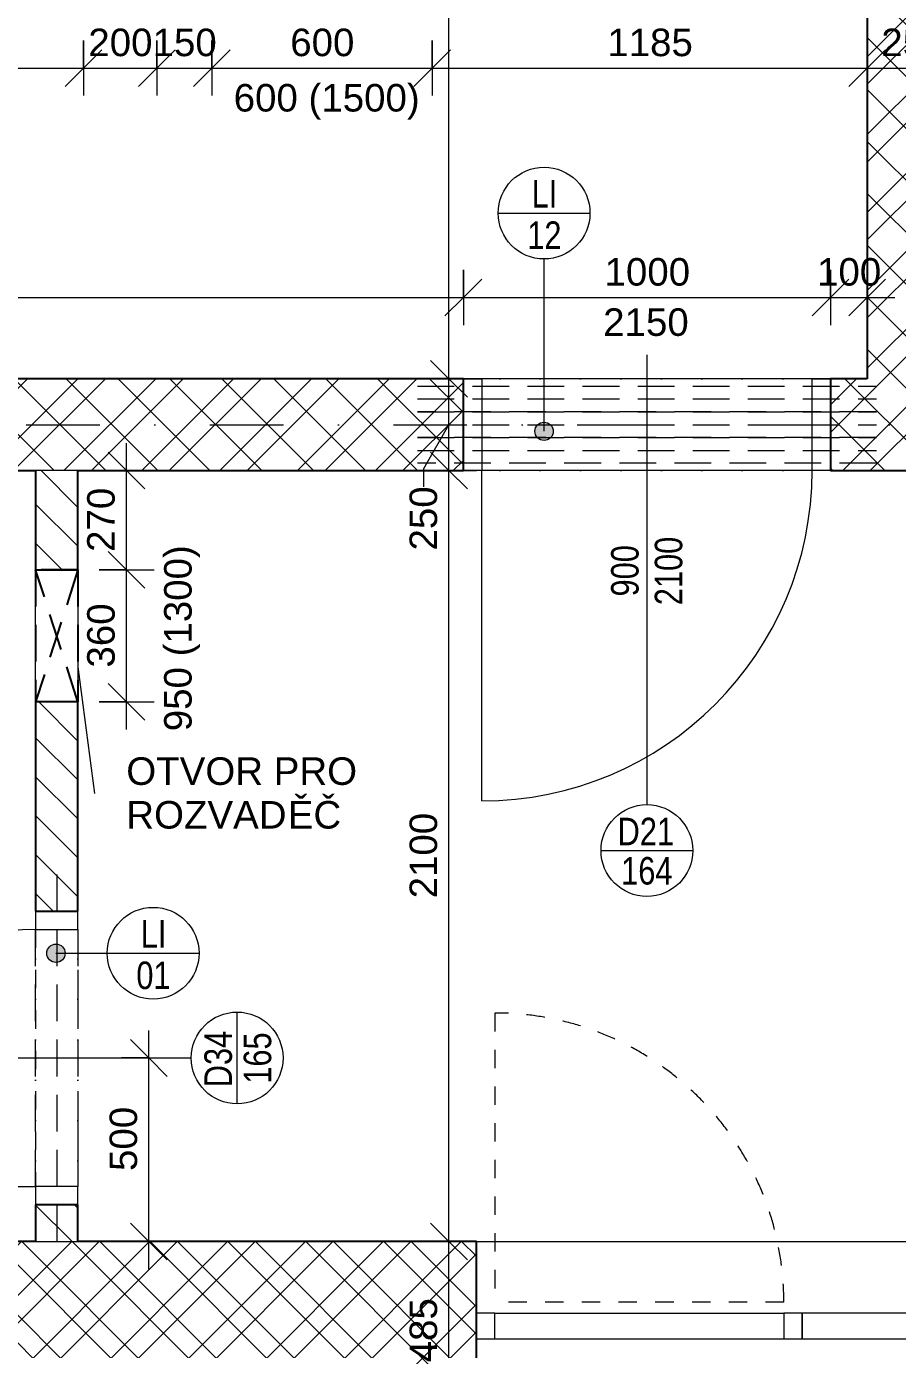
# Model space of a CAD drawing. Header units: millimetres. Extents: x -8380 to 43341, y -2985 to 58543.
# Drawn here: x 8786 to 11158, y 48284 to 51887 of the extents above; entities that cross this region are included whole.
import ezdxf

# ---------------------------------------------------------------- set-up
doc = ezdxf.new("R2010")
doc.units = ezdxf.units.MM
for name, pattern in [('HA_Dash_2mm-S1mm', [100, 50, -50]), ('HA_Dash_3mm-S1mm', [150, 100, -50]), ('HA_DashDot_10mm-S3mm', [500, 200, -150, 0, -150]), ('HA_DashDot_2_2mm-S0_6mm', [110, 50, -30, 0, -30])]:
    doc.linetypes.add(name, pattern=pattern)
for name, color, linetype, lineweight in [('A-____-____-DIMS', 9, 'Continuous', 5), ('A-____-____-DIMS-50', 9, 'Continuous', 5), ('A-____-____-IDEN', 9, 'Continuous', 9), ('A-DOOR-____-IDEN', 9, 'Continuous', 9), ('A-DOOR-____-MCUT', 9, 'HA_DashDot_2_2mm-S0_6mm', 9), ('A-DOOR-____-OTLN', 9, 'Continuous', 9), ('A-DOOR-FRAM-MCUT', 9, 'Continuous', 9), ('A-GENM-____-HDLN', 9, 'HA_Dash_3mm-S1mm', 9), ('A-GENM-____-IDEN', 9, 'Continuous', 9), ('A-GENM-____-MCUT', 9, 'HA_Dash_3mm-S1mm', 25), ('A-GENM-____-OTLN', 9, 'Continuous', 9), ('A-GLAZ-CURT-MCUT', 9, 'Continuous', 5), ('A-GLAZ-CURT-OTLN', 9, 'Continuous', 5), ('A-GLAZ-CWMG-MCUT', 9, 'Continuous', 5), ('A-GLAZ-CWMG-OTLN', 9, 'Continuous', 5), ('A-WALL-____-MCUT', 9, 'Continuous', 25), ('A-WALL-____-OTLN', 9, 'Continuous', 9), ('A-WALL-____-PATT', 9, 'Continuous', 25), ('I-WALL-____-MCUT', 9, 'Continuous', 25), ('I-WALL-____-OTLN', 9, 'Continuous', 9), ('S-GRID-____-OTLN', 9, 'Continuous', 5)]:
    doc.layers.add(name, color=color, linetype=linetype, lineweight=lineweight)
doc.styles.add('Arial_1', font='arial.ttf', dxfattribs={"height": 75})
doc.styles.add('Arial_2', font='arial.ttf', dxfattribs={"width": 0.8, "height": 75})
doc.dimstyles.new('Inner_Dimensions', dxfattribs={"dimscale": 304.8, "dimtxt": 76.519455, "dimasz": 0.328084, "dimexe": 0.246063, "dimexo": 0.0625, "dimgap": 0.032808, "dimtad": 1, "dimdec": 0, "dimzin": 0, "dimdsep": 46, "dimtxsty": 'Arial_1', "dimblk1": 'OBLIQUE', "dimblk2": 'OBLIQUE', "dimsah": 1, "dimcen": 0.09, "dimdle": 0.246063, "dimazin": 0, "dimtfac": 1, "dimtdec": 4, "dimtix": 1, "dimtmove": 2, "dimatfit": 3, "dimfxl": 0.246063, "dimfxlon": 1, "dimtvp": 1, "dimtolj": 1, "dimtzin": 0, "dimlwd": 9, "dimlwe": 9, "dimarcsym": 2})
doc.dimstyles.new('Inner_Dimensions_1', dxfattribs={"dimscale": 304.8, "dimtxt": 76.519455, "dimasz": 0.328084, "dimexe": 0.246063, "dimexo": 0.0625, "dimgap": 0.032808, "dimtad": 1, "dimdec": 0, "dimzin": 0, "dimdsep": 46, "dimtxsty": 'Arial_1', "dimblk1": 'OBLIQUE', "dimblk2": 'OBLIQUE', "dimsah": 1, "dimcen": 0.09, "dimdle": 0.246063, "dimazin": 0, "dimtfac": 1, "dimtdec": 4, "dimtix": 1, "dimtmove": 0, "dimatfit": 3, "dimfxl": 0.246063, "dimfxlon": 1, "dimtvp": 1, "dimtolj": 1, "dimtzin": 0, "dimlwd": 9, "dimlwe": 9, "dimarcsym": 2})
doc.dimstyles.new('Inner_Dimensions_2', dxfattribs={"dimscale": 304.8, "dimtxt": 76.519455, "dimasz": 0.328084, "dimexe": 0.246063, "dimexo": 0.0625, "dimgap": 0.032808, "dimtad": 1, "dimdec": 0, "dimzin": 0, "dimdsep": 46, "dimtxsty": 'Arial_1', "dimblk1": 'OBLIQUE', "dimblk2": 'OBLIQUE', "dimsah": 1, "dimcen": 0.09, "dimdle": 0.246063, "dimazin": 0, "dimtfac": 1, "dimtdec": 4, "dimtix": 1, "dimtmove": 1, "dimatfit": 3, "dimfxl": 0.246063, "dimfxlon": 1, "dimtvp": 1, "dimtolj": 1, "dimtzin": 0, "dimlwd": 9, "dimlwe": 9, "dimarcsym": 2})
pattern_1 = [(45, (0, 0), (-106.066, 106.066), []), (45, (75, 0), (-106.066, 106.066), []), (315, (0, 0), (70.71068, 70.71068), [])]

# ---------------------------------------------------------------- blocks, each defined once
blk = doc.blocks.new('HA_DR_Single_Swing_Solid - In_BJ_900x2100_Vstupni-2124294-DPS_3NP - B')
at = {"layer": 'A-DOOR-____-MCUT'}
for p, q in [((-450, 125), (450, 125)), ((-450, -125), (450, -125))]:
    blk.add_line(p, q, dxfattribs=at)
at = {"layer": 'A-DOOR-____-OTLN', "lineweight": 5}
blk.add_line((450, 1025), (450, 125), dxfattribs=at)
at = {"layer": 'A-DOOR-____-OTLN'}
for p, q in [((-500, 125), (500, 125)), ((-500, -125), (500, -125))]:
    blk.add_line(p, q, dxfattribs=at)
at = {"layer": 'A-DOOR-____-OTLN', "lineweight": 5}
blk.add_arc((450, 125), 900, 90, 180, dxfattribs=at)
at = {"layer": 'A-DOOR-FRAM-MCUT'}
for p, q in [((-500, 125), (-450, 125)), ((-450, 125), (-450, -125)), ((450, 125), (500, 125)), ((450, -125), (450, 125)), ((-450, -125), (-500, -125)), ((500, -125), (450, -125))]:
    blk.add_line(p, q, dxfattribs=at)
blk = doc.blocks.new('HA_DR_Single_Swing_Solid - In_BJ_700x2100-2124342-DPS_3NP - B')
at = {"layer": 'A-DOOR-____-MCUT'}
for p, q in [((-350, 57.5), (350, 57.5)), ((-350, -57.5), (350, -57.5))]:
    blk.add_line(p, q, dxfattribs=at)
at = {"layer": 'A-DOOR-____-OTLN', "lineweight": 5}
blk.add_line((350, -757.5), (350, -57.5), dxfattribs=at)
blk.add_arc((350, -57.5), 700, 180, 270, dxfattribs=at)
at = {"layer": 'A-DOOR-FRAM-MCUT'}
for p, q in [((-350, 57.5), (-400, 57.5)), ((-350, -57.5), (-350, 57.5)), ((400, 57.5), (350, 57.5)), ((350, 57.5), (350, -57.5)), ((-400, -57.5), (-350, -57.5)), ((350, -57.5), (400, -57.5))]:
    blk.add_line(p, q, dxfattribs=at)
blk = doc.blocks.new('Systémový panel - Sklo-1975899-DPS_3NP - B')
at = {"layer": 'A-GLAZ-CURT-MCUT'}
for p, q in [((731, 70), (-731, 70)), ((-731, 70), (-731, 0)), ((731, 0), (731, 70)), ((-731, 0), (731, 0))]:
    blk.add_line(p, q, dxfattribs=at)
blk = doc.blocks.new('Obdélníková příčel - 50x70mm EXT-1863481-DPS_3NP - B')
at = {"layer": 'A-GLAZ-CWMG-MCUT'}
for p, q in [((-50, 0), (0, 0)), ((-50, -70), (-50, 0)), ((0, 0), (0, -70)), ((0, -70), (-50, -70))]:
    blk.add_line(p, q, dxfattribs=at)
blk = doc.blocks.new('ABMV_CW_Single_Swing_Generic - Ex_Glass_SKLOPNE-1973744-DPS_3NP - B')
at = {"layer": 'A-DOOR-____-OTLN', "linetype": 'HA_Dash_2mm-S1mm', "lineweight": 5}
for p in [(-393.75, -30), (393.75, -817.5)]:
    blk.add_line(p, (393.75, -30), dxfattribs=at)
blk.add_arc((393.75, -30), 787.5, 180, 270, dxfattribs=at)
blk = doc.blocks.new('Obdélníková příčel - 50x70mm EXT-1973742-DPS_3NP - B')
at = {"layer": 'A-GLAZ-CWMG-OTLN'}
for p, q in [((10061.2, 48382.7), (10848.7, 48382.7)), ((10061.2, 48312.7), (10848.7, 48312.7))]:
    blk.add_line(p, q, dxfattribs=at)
blk = doc.blocks.new('Obdélníková příčel - 50x70mm EXT-1863479-DPS_3NP - B')
at = {"layer": 'A-GLAZ-CWMG-MCUT'}
for p, q in [((-25, 0), (25, 0)), ((-25, -70), (-25, 0)), ((25, 0), (25, -70)), ((25, -70), (-25, -70))]:
    blk.add_line(p, q, dxfattribs=at)
blk = doc.blocks.new('TB_Porotherm KP11_5_1000mm - TB_Porotherm KP11_5_1000mm-1908785-DPS_3NP - B')
at = {"layer": 'A-GENM-____-HDLN'}
for p, q in [((-500, 57.5), (500, 57.5)), ((-500, 0), (500, 0)), ((500, -57.5), (-500, -57.5))]:
    blk.add_line(p, q, dxfattribs=at)
blk = doc.blocks.new('TB_Porotherm KP7_1250mm - TB_Porotherm KP7_1250mm-1913705-DPS_3NP - B')
at = {"layer": 'A-GENM-____-HDLN'}
for p, q in [((-625, 35), (625, 35)), ((-625, 0), (625, 0)), ((625, -35), (-625, -35))]:
    blk.add_line(p, q, dxfattribs=at)
blk = doc.blocks.new('HA_GM_Opening_Rectangle_WallBased - Default-2022477-DPS_3NP - B')
at = {"layer": 'A-GENM-____-MCUT'}
for p, q in [((305, 57.5), (-55, -57.5)), ((-55, 57.5), (305, -57.5)), ((-55, 57.5), (-55, -57.5)), ((-55, 57.5), (305, 57.5)), ((305, 57.5), (305, -57.5)), ((-55, -57.5), (305, -57.5))]:
    blk.add_line(p, q, dxfattribs=at)
blk = doc.blocks.new('DIMBLOCK1-DPS_3NP - B')
at = {"layer": 'A-____-____-DIMS-50', "lineweight": 9}
for p, q in [((9119.4, 49077.7), (9069.4, 49127.7)), ((9119.4, 48502.7), (9119.4, 49152.7)), ((9044.4, 49077.7), (9194.4, 49077.7)), ((9119.4, 49077.7), (9044.4, 49077.7)), ((9119.4, 49077.7), (9169.4, 49027.7)), ((9119.4, 48577.7), (9069.4, 48627.7)), ((9044.4, 48577.7), (9194.4, 48577.7)), ((9119.4, 48577.7), (9044.4, 48577.7)), ((9119.4, 48577.7), (9169.4, 48527.7))]:
    blk.add_line(p, q, dxfattribs=at)
at = {"layer": 'A-____-____-DIMS-50', "color": 0, "lineweight": 9, "insert": (9012, 48769.9), "char_height": 75, "width": 207.662, "attachment_point": 1, "rotation": 90, "line_spacing_factor": 0.941778, "style": 'Arial_1'}
blk.add_mtext('500', dxfattribs=at)
blk = doc.blocks.new('_Oblique')
at = {"color": 0, "linetype": 'ByBlock', "lineweight": -2}
blk.add_line((-0.5, -0.5), (0.5, 0.5), dxfattribs=at)
blk = doc.blocks.new('DIMBLOCK31-DPS_3NP - B')
at = {"layer": 'A-____-____-DIMS-50', "lineweight": 9}
for p, q in [((7140.7, 51849.1), (7140.7, 51699.1)), ((7140.7, 51774.1), (7140.7, 51849.1)), ((7140.7, 51774.1), (7190.7, 51824.1)), ((8940.7, 51849.1), (8940.7, 51699.1)), ((8940.7, 51774.1), (8940.7, 51849.1)), ((8940.7, 51774.1), (8990.7, 51824.1)), ((7140.7, 51774.1), (7090.7, 51724.1)), ((7140.7, 51774.1), (8940.7, 51774.1)), ((8940.7, 51774.1), (8890.7, 51724.1))]:
    blk.add_line(p, q, dxfattribs=at)
at = {"layer": 'A-____-____-DIMS-50', "color": 0, "lineweight": 9, "insert": (7925.3, 51881.5), "char_height": 75, "width": 276.883, "attachment_point": 1, "line_spacing_factor": 0.941778, "style": 'Arial_1'}
blk.add_mtext('1800', dxfattribs=at)
blk = doc.blocks.new('DIMBLOCK32-DPS_3NP - B')
at = {"layer": 'A-____-____-DIMS-50', "lineweight": 9}
for p, q in [((8940.7, 51849.1), (8940.7, 51699.1)), ((8940.7, 51774.1), (8940.7, 51849.1)), ((8940.7, 51774.1), (8990.7, 51824.1)), ((9140.7, 51849.1), (9140.7, 51699.1)), ((9140.7, 51774.1), (9140.7, 51849.1)), ((9140.7, 51774.1), (9190.7, 51824.1)), ((8940.7, 51774.1), (8890.7, 51724.1)), ((8940.7, 51774.1), (9140.7, 51774.1)), ((9140.7, 51774.1), (9090.7, 51724.1))]:
    blk.add_line(p, q, dxfattribs=at)
at = {"layer": 'A-____-____-DIMS-50', "color": 0, "lineweight": 9, "insert": (8954.2, 51881.5), "char_height": 75, "width": 207.662, "attachment_point": 1, "line_spacing_factor": 0.941778, "style": 'Arial_1'}
blk.add_mtext('200', dxfattribs=at)
blk = doc.blocks.new('DIMBLOCK33-DPS_3NP - B')
at = {"layer": 'A-____-____-DIMS-50', "lineweight": 9}
for p, q in [((9140.7, 51849.1), (9140.7, 51699.1)), ((9140.7, 51774.1), (9140.7, 51849.1)), ((9140.7, 51774.1), (9190.7, 51824.1)), ((9290.7, 51849.1), (9290.7, 51699.1)), ((9290.7, 51774.1), (9290.7, 51849.1)), ((9290.7, 51774.1), (9340.7, 51824.1)), ((9140.7, 51774.1), (9090.7, 51724.1)), ((9140.7, 51774.1), (9290.7, 51774.1)), ((9290.7, 51774.1), (9240.7, 51724.1))]:
    blk.add_line(p, q, dxfattribs=at)
at = {"layer": 'A-____-____-DIMS-50', "color": 0, "lineweight": 9, "insert": (9129.2, 51881.5), "char_height": 75, "width": 207.662, "attachment_point": 1, "line_spacing_factor": 0.941778, "style": 'Arial_1'}
blk.add_mtext('150', dxfattribs=at)
blk = doc.blocks.new('DIMBLOCK34-DPS_3NP - B')
at = {"layer": 'A-____-____-DIMS-50', "lineweight": 9}
for p, q in [((9290.7, 51849.1), (9290.7, 51699.1)), ((9290.7, 51774.1), (9290.7, 51849.1)), ((9290.7, 51774.1), (9340.7, 51824.1)), ((9890.7, 51849.1), (9890.7, 51699.1)), ((9890.7, 51774.1), (9890.7, 51849.1)), ((9890.7, 51774.1), (9940.7, 51824.1)), ((9290.7, 51774.1), (9240.7, 51724.1)), ((9290.7, 51774.1), (9890.7, 51774.1)), ((9890.7, 51774.1), (9840.7, 51724.1))]:
    blk.add_line(p, q, dxfattribs=at)
at = {"layer": 'A-____-____-DIMS-50', "color": 0, "lineweight": 9, "insert": (9504.2, 51881.5), "char_height": 75, "width": 207.662, "attachment_point": 1, "line_spacing_factor": 0.941778, "style": 'Arial_1'}
blk.add_mtext('600', dxfattribs=at)
blk = doc.blocks.new('DIMBLOCK35-DPS_3NP - B')
at = {"layer": 'A-____-____-DIMS-50', "lineweight": 9}
for p, q in [((9890.7, 51849.1), (9890.7, 51699.1)), ((9890.7, 51774.1), (9890.7, 51849.1)), ((9890.7, 51774.1), (9940.7, 51824.1)), ((11075.7, 51849.1), (11075.7, 51699.1)), ((11075.7, 51774.1), (11075.7, 51849.1)), ((11075.7, 51774.1), (11125.7, 51824.1)), ((9890.7, 51774.1), (9840.7, 51724.1)), ((9890.7, 51774.1), (11075.7, 51774.1)), ((11075.7, 51774.1), (11025.7, 51724.1))]:
    blk.add_line(p, q, dxfattribs=at)
at = {"layer": 'A-____-____-DIMS-50', "color": 0, "lineweight": 9, "insert": (10367.8, 51881.5), "char_height": 75, "width": 276.883, "attachment_point": 1, "line_spacing_factor": 0.941778, "style": 'Arial_1'}
blk.add_mtext('1185', dxfattribs=at)
blk = doc.blocks.new('DIMBLOCK36-DPS_3NP - B')
at = {"layer": 'A-____-____-DIMS-50', "lineweight": 9}
for p, q in [((11075.7, 51849.1), (11075.7, 51699.1)), ((11075.7, 51774.1), (11075.7, 51849.1)), ((11075.7, 51774.1), (11125.7, 51824.1)), ((11325.7, 51849.1), (11325.7, 51699.1)), ((11325.7, 51774.1), (11325.7, 51849.1)), ((11325.7, 51774.1), (11375.7, 51824.1)), ((11075.7, 51774.1), (11025.7, 51724.1)), ((11075.7, 51774.1), (11325.7, 51774.1)), ((11325.7, 51774.1), (11275.7, 51724.1))]:
    blk.add_line(p, q, dxfattribs=at)
at = {"layer": 'A-____-____-DIMS-50', "color": 0, "lineweight": 9, "insert": (11114.2, 51881.5), "char_height": 75, "width": 207.662, "attachment_point": 1, "line_spacing_factor": 0.941778, "style": 'Arial_1'}
blk.add_mtext('250', dxfattribs=at)
blk = doc.blocks.new('HA_TAG_Door_TypeMark_wDimensions - Scale50_Right with Bouble-921060-DPS_3NP - B')
at = {"layer": 'A-DOOR-____-IDEN'}
for p, q in [((0, 5), (0, -19.5)), ((-2.5, -22), (2.5, -22))]:
    blk.add_line(p, q, dxfattribs=at)
blk.add_circle((0, -22), 2.5, dxfattribs=at)
blk = doc.blocks.new('DIMBLOCK100-DPS_3NP - B')
at = {"layer": 'A-____-____-DIMS-50', "lineweight": 9}
for p, q in [((9936.6, 48577.7), (9886.6, 48627.7)), ((9861.6, 48577.7), (10011.6, 48577.7)), ((9936.6, 48577.7), (9861.6, 48577.7)), ((9936.6, 48017.7), (9936.6, 48577.7)), ((9936.6, 48577.7), (9986.6, 48527.7)), ((9936.6, 48092.7), (9886.6, 48142.7)), ((9861.6, 48092.7), (10011.6, 48092.7)), ((9936.6, 48092.7), (9861.6, 48092.7)), ((9936.6, 48092.7), (9986.6, 48042.7))]:
    blk.add_line(p, q, dxfattribs=at)
at = {"layer": 'A-____-____-DIMS-50', "color": 0, "lineweight": 9, "insert": (9829.2, 48248.7), "char_height": 75, "width": 207.662, "attachment_point": 1, "rotation": 90, "line_spacing_factor": 0.941778, "style": 'Arial_1'}
blk.add_mtext('485', dxfattribs=at)
blk = doc.blocks.new('DIMBLOCK101-DPS_3NP - B')
at = {"layer": 'A-____-____-DIMS-50', "lineweight": 9}
for p, q in [((9936.6, 50677.7), (9886.6, 50727.7)), ((9861.6, 50677.7), (10011.6, 50677.7)), ((9936.6, 50677.7), (9861.6, 50677.7)), ((9936.6, 48577.7), (9936.6, 50677.7)), ((9936.6, 50677.7), (9986.6, 50627.7)), ((9936.6, 48577.7), (9886.6, 48627.7)), ((9861.6, 48577.7), (10011.6, 48577.7)), ((9936.6, 48577.7), (9861.6, 48577.7)), ((9936.6, 48577.7), (9986.6, 48527.7))]:
    blk.add_line(p, q, dxfattribs=at)
at = {"layer": 'A-____-____-DIMS-50', "color": 0, "lineweight": 9, "insert": (9829.2, 49512.4), "char_height": 75, "width": 276.883, "attachment_point": 1, "rotation": 90, "line_spacing_factor": 0.941778, "style": 'Arial_1'}
blk.add_mtext('2100', dxfattribs=at)
blk = doc.blocks.new('DIMBLOCK102-DPS_3NP - B')
at = {"layer": 'A-____-____-DIMS-50', "lineweight": 9}
for p, q in [((9936.6, 50927.7), (9886.6, 50977.7)), ((9861.6, 50927.7), (10011.6, 50927.7)), ((9936.6, 50927.7), (9861.6, 50927.7)), ((9936.6, 50677.7), (9936.6, 50927.7)), ((9936.6, 50927.7), (9986.6, 50877.7)), ((9867.7, 50683), (9936.6, 50802.7)), ((9936.6, 50677.7), (9886.6, 50727.7)), ((9861.6, 50677.7), (10011.6, 50677.7)), ((9936.6, 50677.7), (9861.6, 50677.7)), ((9867.7, 50633), (9867.7, 50683)), ((9936.6, 50677.7), (9986.6, 50627.7))]:
    blk.add_line(p, q, dxfattribs=at)
at = {"layer": 'A-____-____-DIMS-50', "color": 0, "lineweight": 9, "insert": (9829.2, 50460), "char_height": 75, "width": 207.662, "attachment_point": 1, "rotation": 90, "line_spacing_factor": 0.941778, "style": 'Arial_1'}
blk.add_mtext('250', dxfattribs=at)
blk = doc.blocks.new('DIMBLOCK103-DPS_3NP - B')
at = {"layer": 'A-____-____-DIMS-50', "lineweight": 9}
for p, q in [((9936.6, 52427.7), (9886.6, 52477.7)), ((9861.6, 52427.7), (10011.6, 52427.7)), ((9936.6, 52427.7), (9861.6, 52427.7)), ((9936.6, 50927.7), (9936.6, 52427.7)), ((9936.6, 52427.7), (9986.6, 52377.7)), ((9936.6, 50927.7), (9886.6, 50977.7)), ((9861.6, 50927.7), (10011.6, 50927.7)), ((9936.6, 50927.7), (9861.6, 50927.7)), ((9936.6, 50927.7), (9986.6, 50877.7))]:
    blk.add_line(p, q, dxfattribs=at)
at = {"layer": 'A-____-____-DIMS-50', "color": 0, "lineweight": 9, "insert": (9829.2, 51933.1), "char_height": 75, "width": 276.883, "attachment_point": 1, "rotation": 90, "line_spacing_factor": 0.941778, "style": 'Arial_1'}
blk.add_mtext('1500', dxfattribs=at)
blk = doc.blocks.new('DIMBLOCK123-DPS_3NP - B')
at = {"layer": 'A-____-____-DIMS-50', "lineweight": 9}
for p, q in [((4300.7, 51224.1), (4300.7, 51074.1)), ((4300.7, 51149.1), (4300.7, 51224.1)), ((9975.7, 51224.1), (9975.7, 51074.1)), ((9975.7, 51149.1), (9975.7, 51224.1)), ((4300.7, 51149.1), (4350.7, 51199.1)), ((9975.7, 51149.1), (10025.7, 51199.1)), ((4300.7, 51149.1), (4250.7, 51099.1)), ((4300.7, 51149.1), (9975.7, 51149.1)), ((9975.7, 51149.1), (9925.7, 51099.1))]:
    blk.add_line(p, q, dxfattribs=at)
at = {"layer": 'A-____-____-DIMS-50', "color": 0, "lineweight": 9, "insert": (6876, 51256.5), "char_height": 75, "width": 276.883, "attachment_point": 1, "line_spacing_factor": 0.941778, "style": 'Arial_1'}
blk.add_mtext('5675', dxfattribs=at)
blk = doc.blocks.new('DIMBLOCK124-DPS_3NP - B')
at = {"layer": 'A-____-____-DIMS-50', "lineweight": 9}
for p, q in [((9975.7, 51224.1), (9975.7, 51074.1)), ((9975.7, 51149.1), (9975.7, 51224.1)), ((10975.7, 51224.1), (10975.7, 51074.1)), ((10975.7, 51149.1), (10975.7, 51224.1)), ((9975.7, 51149.1), (10025.7, 51199.1)), ((10975.7, 51149.1), (11025.7, 51199.1)), ((9975.7, 51149.1), (9925.7, 51099.1)), ((9975.7, 51149.1), (10975.7, 51149.1)), ((10975.7, 51149.1), (10925.7, 51099.1))]:
    blk.add_line(p, q, dxfattribs=at)
at = {"layer": 'A-____-____-DIMS-50', "color": 0, "lineweight": 9, "insert": (10360.3, 51256.5), "char_height": 75, "width": 276.883, "attachment_point": 1, "line_spacing_factor": 0.941778, "style": 'Arial_1'}
blk.add_mtext('1000', dxfattribs=at)
blk = doc.blocks.new('DIMBLOCK125-DPS_3NP - B')
at = {"layer": 'A-____-____-DIMS-50', "lineweight": 9}
for p, q in [((10975.7, 51224.1), (10975.7, 51074.1)), ((10975.7, 51149.1), (10975.7, 51224.1)), ((11075.7, 51224.1), (11075.7, 51074.1)), ((11075.7, 51149.1), (11075.7, 51224.1)), ((10975.7, 51149.1), (11025.7, 51199.1)), ((11075.7, 51149.1), (11125.7, 51199.1)), ((10975.7, 51149.1), (10925.7, 51099.1)), ((10975.7, 51149.1), (11150.7, 51149.1)), ((11075.7, 51149.1), (11025.7, 51099.1))]:
    blk.add_line(p, q, dxfattribs=at)
at = {"layer": 'A-____-____-DIMS-50', "color": 0, "lineweight": 9, "insert": (10939.2, 51256.5), "char_height": 75, "width": 207.662, "attachment_point": 1, "line_spacing_factor": 0.941778, "style": 'Arial_1'}
blk.add_mtext('100', dxfattribs=at)
blk = doc.blocks.new('DIMBLOCK189-DPS_3NP - B')
at = {"layer": 'A-____-____-DIMS-50', "lineweight": 9}
for p, q in [((9058.4, 50407.7), (9008.4, 50457.7)), ((8983.4, 50407.7), (9133.4, 50407.7)), ((9058.4, 50407.7), (8983.4, 50407.7)), ((9058.4, 49972.7), (9058.4, 50407.7)), ((9058.4, 50407.7), (9108.4, 50357.7)), ((9058.4, 50047.7), (9008.4, 50097.7)), ((8983.4, 50047.7), (9133.4, 50047.7)), ((9058.4, 50047.7), (8983.4, 50047.7)), ((9058.4, 50047.7), (9108.4, 49997.7))]:
    blk.add_line(p, q, dxfattribs=at)
at = {"layer": 'A-____-____-DIMS-50', "color": 0, "lineweight": 9, "insert": (8951, 50141.1), "char_height": 75, "width": 207.662, "attachment_point": 1, "rotation": 90, "line_spacing_factor": 0.941778, "style": 'Arial_1'}
blk.add_mtext('360', dxfattribs=at)
blk = doc.blocks.new('DIMBLOCK190-DPS_3NP - B')
at = {"layer": 'A-____-____-DIMS-50', "lineweight": 9}
for p, q in [((9058.4, 50407.7), (9058.4, 50752.7)), ((9058.4, 50677.7), (9008.4, 50727.7)), ((8983.4, 50677.7), (9133.4, 50677.7)), ((9058.4, 50677.7), (8983.4, 50677.7)), ((9058.4, 50677.7), (9108.4, 50627.7)), ((9058.4, 50407.7), (9008.4, 50457.7)), ((8983.4, 50407.7), (9133.4, 50407.7)), ((9058.4, 50407.7), (8983.4, 50407.7)), ((9058.4, 50407.7), (9108.4, 50357.7))]:
    blk.add_line(p, q, dxfattribs=at)
at = {"layer": 'A-____-____-DIMS-50', "color": 0, "lineweight": 9, "insert": (8951, 50456.2), "char_height": 75, "width": 207.662, "attachment_point": 1, "rotation": 90, "line_spacing_factor": 0.941778, "style": 'Arial_1'}
blk.add_mtext('270', dxfattribs=at)
blk = doc.blocks.new('HA_TAG_GM_Products - Generic-588599-DPS_3NP - B')
at = {"layer": 'A-GENM-____-IDEN'}
blk.add_line((-2.5, 0), (2.5, 0), dxfattribs=at)
blk.add_circle((0, 0), 2.5, dxfattribs=at)

msp = doc.modelspace()

# ---------------------------------------------------------------- hatches: boundary and pattern name
at = {"layer": 'A-GENM-____-IDEN'}
h = msp.add_hatch(color=256, dxfattribs=at)
edge = h.paths.add_edge_path()
edge.add_arc((10195.6, 50784.6), 25, 0, 360)
h = msp.add_hatch(color=256, dxfattribs=at)
edge = h.paths.add_edge_path()
edge.add_arc((8866, 49363), 25, 0, 360)
at = {"layer": 'A-WALL-____-PATT', "lineweight": 5}
h = msp.add_hatch(dxfattribs=at)
h.set_pattern_fill('FP_5', color=256, style=0, pattern_type=2)
h.set_pattern_definition(pattern_1)
h.paths.add_polyline_path([(11075.7, 50927.7), (11325.7, 50927.7), (11325.7, 55502.7), (11075.7, 55502.7), (11075.7, 52427.7)])
h = msp.add_hatch(dxfattribs=at)
h.set_pattern_fill('FP_5', color=256, style=0, pattern_type=2)
h.set_pattern_definition(pattern_1)
h.paths.add_polyline_path([(14740.7, 50677.7), (15565.7, 50677.7), (15565.7, 50927.7), (10975.7, 50927.7), (10975.7, 50677.7), (14295.7, 50677.7)])
h.paths.add_polyline_path([(9975.7, 50677.7), (9975.7, 50927.7), (4300.7, 50927.7), (4300.7, 50677.7), (8925.7, 50677.7)])
h.paths.add_polyline_path([(2275.7, 50677.7), (3300.7, 50677.7), (3300.7, 50927.7), (-804.3, 50927.7), (-804.3, 50677.7), (2160.7, 50677.7)])
h = msp.add_hatch(dxfattribs=at)
h.set_pattern_fill('FP_6', color=256, style=0, pattern_type=2)
h.set_pattern_definition([(135, (0, 0), (-53.03301, -53.03301), [])])
h.paths.add_polyline_path([(8810.7, 48577.7), (8925.7, 48577.7), (8925.7, 48677.7), (8810.7, 48677.7)])
h.paths.add_polyline_path([(8810.7, 49477.7), (8925.7, 49477.7), (8925.7, 50047.7), (8810.7, 50047.7)])
h.paths.add_polyline_path([(8925.7, 50407.7), (8925.7, 50677.7), (8810.7, 50677.7), (8810.7, 50407.7)])
h = msp.add_hatch(dxfattribs=at)
h.set_pattern_fill('FP_2', color=256, style=0, pattern_type=2)
h.set_pattern_definition([(45, (0, 0), (-106.066, 106.066), []), (45, (75, 0), (-106.066, 106.066), []), (315, (0, 0), (106.066, 106.066), []), (315, (75, 0), (106.066, 106.066), [])])
h.paths.add_polyline_path([(12960.7, 48137.7), (13005.7, 48137.7), (13005.7, 48577.7), (12410.7, 48577.7), (12410.7, 48137.7), (12895.2, 48137.7)])
h.paths.add_polyline_path([(10011.2, 48137.7), (10011.2, 48577.7), (4360.7, 48577.7), (4360.7, 48137.7), (8362.2, 48137.7)])
h.paths.add_polyline_path([(895.7, 48137.7), (1960.7, 48137.7), (1960.7, 48577.7), (895.7, 48577.7)])

# ---------------------------------------------------------------- linework, layer by layer
at = {"layer": 'A-____-____-IDEN'}
msp.add_line((8925.3, 50142.9), (8971.4, 49798.5), dxfattribs=at)
at = {"layer": 'A-GENM-____-IDEN'}
for p, q in [((10195.6, 50784.6), (10195.6, 51254.1)), ((8866, 49363), (9005.8, 49363))]:
    msp.add_line(p, q, dxfattribs=at)
for centre in [(10195.6, 50784.6), (8866, 49363)]:
    msp.add_circle(centre, 25, dxfattribs=at)
at = {"layer": 'A-WALL-____-MCUT', "lineweight": 9}
for p, q in [((8925.7, 50677.7), (8810.7, 50677.7)), ((8810.7, 48577.7), (8925.7, 48577.7))]:
    msp.add_line(p, q, dxfattribs=at)
at = {"layer": 'A-WALL-____-MCUT'}
for p, q in [((8810.7, 48577.7), (5530.7, 48577.7)), ((10011.2, 48577.7), (8925.7, 48577.7)), ((10011.2, 48092.7), (10011.2, 48577.7))]:
    msp.add_line(p, q, dxfattribs=at)
at = {"layer": 'A-WALL-____-OTLN'}
msp.add_line((10011.2, 48577.7), (12410.7, 48577.7), dxfattribs=at)
at = {"layer": 'I-WALL-____-MCUT'}
for p, q in [((11075.7, 52427.7), (11075.7, 50927.7)), ((9975.7, 50927.7), (4300.7, 50927.7)), ((9975.7, 50677.7), (9975.7, 50927.7)), ((11075.7, 50927.7), (10975.7, 50927.7)), ((10975.7, 50927.7), (10975.7, 50677.7)), ((7825.7, 50677.7), (8810.7, 50677.7)), ((8810.7, 50677.7), (8810.7, 50407.7)), ((8925.7, 50677.7), (9975.7, 50677.7)), ((8925.7, 50407.7), (8925.7, 50677.7)), ((10975.7, 50677.7), (12030.7, 50677.7)), ((8810.7, 50407.7), (8925.7, 50407.7)), ((8925.7, 50047.7), (8810.7, 50047.7)), ((8810.7, 50047.7), (8810.7, 49477.7)), ((8925.7, 49477.7), (8925.7, 50047.7)), ((8810.7, 49477.7), (8925.7, 49477.7)), ((8925.7, 48677.7), (8810.7, 48677.7)), ((8810.7, 48677.7), (8810.7, 48577.7)), ((8925.7, 48577.7), (8925.7, 48677.7))]:
    msp.add_line(p, q, dxfattribs=at)
at = {"layer": 'I-WALL-____-OTLN'}
for p, q in [((8810.7, 50047.7), (8810.7, 50407.7)), ((8925.7, 50407.7), (8925.7, 50047.7))]:
    msp.add_line(p, q, dxfattribs=at)
at = {"layer": 'S-GRID-____-OTLN', "linetype": 'HA_DashDot_10mm-S3mm', "lineweight": 9}
msp.add_line((-6717.8, 50802.7), (21438.5, 50802.7), dxfattribs=at)

# ---------------------------------------------------------------- block references
at = {"layer": 'A-DOOR-____-IDEN', "xscale": 49.99999999999998, "yscale": 49.99999999999998, "zscale": 49.99999999999998}
msp.add_blockref('HA_TAG_Door_TypeMark_wDimensions - Scale50_Right with Bouble-921060-DPS_3NP - B', (10475.7, 50742.7), dxfattribs=at)
at = {"layer": 'A-DOOR-____-IDEN', "xscale": 49.99999999999998, "yscale": 49.99999999999998, "zscale": 49.99999999999998, "rotation": 89.99999999999991}
msp.add_blockref('HA_TAG_Door_TypeMark_wDimensions - Scale50_Right with Bouble-921060-DPS_3NP - B', (8259.6, 49077.7), dxfattribs=at)
at = {"layer": 'A-DOOR-____-OTLN'}
for name, p, rotation in [('HA_DR_Single_Swing_Solid - In_BJ_900x2100_Vstupni-2124294-DPS_3NP - B', (10475.7, 50802.7), 180), ('HA_DR_Single_Swing_Solid - In_BJ_700x2100-2124342-DPS_3NP - B', (8868.2, 49077.7), 270.0000000000002), ('ABMV_CW_Single_Swing_Generic - Ex_Glass_SKLOPNE-1973744-DPS_3NP - B', (10454.9, 48382.7), 180)]:
    msp.add_blockref(name, p, dxfattribs=dict(at, rotation=rotation))
at = {"layer": 'A-GENM-____-IDEN', "xscale": 49.99999999999998, "yscale": 49.99999999999998, "zscale": 49.99999999999998}
for p in [(10195.6, 51379.1), (9130.8, 49363)]:
    msp.add_blockref('HA_TAG_GM_Products - Generic-588599-DPS_3NP - B', p, dxfattribs=at)
at = {"layer": 'A-GENM-____-OTLN'}
for p in [(10475.7, 50872.7), (10475.7, 50802.7), (10475.7, 50732.7)]:
    msp.add_blockref('TB_Porotherm KP7_1250mm - TB_Porotherm KP7_1250mm-1913705-DPS_3NP - B', p, dxfattribs=at)
for name, p, rotation in [('HA_GM_Opening_Rectangle_WallBased - Default-2022477-DPS_3NP - B', (8868.2, 50352.7), 270.0000000000002), ('TB_Porotherm KP11_5_1000mm - TB_Porotherm KP11_5_1000mm-1908785-DPS_3NP - B', (8868.2, 49077.7), 270.0000000000001)]:
    msp.add_blockref(name, p, dxfattribs=dict(at, rotation=rotation))
at = {"layer": 'A-GLAZ-CURT-OTLN', "rotation": 180}
msp.add_blockref('Systémový panel - Sklo-1975899-DPS_3NP - B', (11629.7, 48382.7), dxfattribs=at)
at = {"layer": 'A-GLAZ-CWMG-OTLN', "extrusion": (0, 0, -1)}
for name, p in [('Obdélníková příčel - 50x70mm EXT-1863481-DPS_3NP - B', (-10011.2, 48382.7)), ('Obdélníková příčel - 50x70mm EXT-1863479-DPS_3NP - B', (-10873.7, 48382.7))]:
    msp.add_blockref(name, p, dxfattribs=at)
at = {"layer": 'A-GLAZ-CWMG-OTLN'}
msp.add_blockref('Obdélníková příčel - 50x70mm EXT-1973742-DPS_3NP - B', (0, 0), dxfattribs=at)

# ---------------------------------------------------------------- texts
at = {"layer": 'A-____-____-IDEN', "lineweight": 5, "char_height": 75, "attachment_point": 1, "style": 'Arial_1'}
for s, insert, width in [('OTVOR PRO', (9057.6, 49896.6), 765.612), ('ROZVAD', (9057.6, 49777.6), 533.122), ('ĚČ', (9497.5, 49777.6), 176.371)]:
    msp.add_mtext(s, dxfattribs=dict(at, insert=insert, width=width))
at = {"layer": 'A-DOOR-____-IDEN', "lineweight": 5, "char_height": 75, "attachment_point": 1}
for s, insert, width, style in [('2150', (10356.6, 51119.6), 288.607, 'Arial_1'), ('D21', (10395.9, 49732.1), 189.198, 'Arial_2'), ('164', (10405.5, 49625.1), 173.164, 'Arial_2')]:
    msp.add_mtext(s, dxfattribs=dict(at, insert=insert, width=width, style=style))
at = {"layer": 'A-DOOR-____-IDEN', "lineweight": 5, "char_height": 75, "attachment_point": 1, "rotation": 90, "style": 'Arial_2'}
for s, insert, width in [('2100', (10497.1, 50311), 230.886), ('900', (10378.1, 50334.8), 173.164), ('D34', (9270.3, 48998), 189.198), ('165', (9377.3, 49007.5), 173.164)]:
    msp.add_mtext(s, dxfattribs=dict(at, insert=insert, width=width))
at = {"layer": 'A-GENM-____-IDEN', "lineweight": 5, "char_height": 75, "attachment_point": 1}
for s, insert, width, style in [('600 (1500)', (9350.1, 51730.7), 629.325, 'Arial_1'), ('LI', (10161.8, 51469.2), 86.582, 'Arial_2'), ('12', (10149.8, 51356.5), 115.443, 'Arial_2'), ('LI', (9097, 49453.1), 86.582, 'Arial_2'), ('01', (9085, 49340.3), 115.443, 'Arial_2')]:
    msp.add_mtext(s, dxfattribs=dict(at, insert=insert, width=width, style=style))
at = {"layer": 'A-GENM-____-IDEN', "lineweight": 5, "insert": (9160.6, 49967.7), "char_height": 75, "width": 629.325, "attachment_point": 1, "rotation": 90, "style": 'Arial_1'}
msp.add_mtext('950 (1300)', dxfattribs=at)

# ---------------------------------------------------------------- dimensions: what is measured, and where the dimension line sits
at = {"layer": 'A-____-____-DIMS', "lineweight": 9}
for base, p1, p2, dimstyle, override, picture, middle in [((9936.6, 52427.7), (9861.6, 50927.7), (9861.6, 52427.7), 'Inner_Dimensions', {"dimpost": '<>', "dimfxl": 1500}, 'DIMBLOCK103-DPS_3NP - B', (9879.2, 52071.5)), ((9936.6, 50927.7), (9861.6, 50677.7), (9861.6, 50927.7), 'Inner_Dimensions_2', {"dimpost": '<>', "dimfxl": 250}, 'DIMBLOCK102-DPS_3NP - B', (9879.2, 50563.8)), ((9119.4, 49077.7), (9044.4, 48577.7), (9044.4, 49077.7), 'Inner_Dimensions', {"dimpost": '<>', "dimfxl": 500}, 'DIMBLOCK1-DPS_3NP - B', (9062, 48873.8))]:
    dim = msp.add_linear_dim(base=base, p1=p1, p2=p2, angle=90, dimstyle=dimstyle, override=override, dxfattribs=at)
    dim.commit()
    dim.dimension.update_dxf_attribs({"geometry": picture, "text_midpoint": middle, "dimtype": 160, "text_rotation": 90})
for base, p1, p2, override, picture, middle in [((8940.7, 51774.1), (7140.7, 51849.1), (8940.7, 51849.1), {"dimpost": '<>', "dimfxl": 1800}, 'DIMBLOCK31-DPS_3NP - B', (8040.7, 51822.4)), ((9140.7, 51774.1), (8940.7, 51849.1), (9140.7, 51849.1), {"dimpost": '<>', "dimfxl": 200}, 'DIMBLOCK32-DPS_3NP - B', (9040.7, 51822.4)), ((9290.7, 51774.1), (9140.7, 51849.1), (9290.7, 51849.1), {"dimpost": '<>', "dimfxl": 150}, 'DIMBLOCK33-DPS_3NP - B', (9215.7, 51822.4)), ((9890.7, 51774.1), (9290.7, 51849.1), (9890.7, 51849.1), {"dimpost": '<>', "dimfxl": 600}, 'DIMBLOCK34-DPS_3NP - B', (9590.7, 51822.4)), ((11075.7, 51774.1), (9890.7, 51849.1), (11075.7, 51849.1), {"dimpost": '<>', "dimfxl": 1185}, 'DIMBLOCK35-DPS_3NP - B', (10483.2, 51822.4)), ((11325.7, 51774.1), (11075.7, 51849.1), (11325.7, 51849.1), {"dimpost": '<>', "dimfxl": 250}, 'DIMBLOCK36-DPS_3NP - B', (11200.7, 51822.4)), ((10975.7, 51149.1), (9975.7, 51224.1), (10975.7, 51224.1), {"dimpost": '<>', "dimfxl": 1000}, 'DIMBLOCK124-DPS_3NP - B', (10475.7, 51197.4)), ((11075.7, 51149.1), (10975.7, 51224.1), (11075.7, 51224.1), {"dimpost": '<>', "dimfxl": 100}, 'DIMBLOCK125-DPS_3NP - B', (11025.7, 51197.4))]:
    dim = msp.add_linear_dim(base=base, p1=p1, p2=p2, dimstyle='Inner_Dimensions_1', override=override, dxfattribs=at)
    dim.commit()
    dim.dimension.update_dxf_attribs({"geometry": picture, "text_midpoint": middle})
dim = msp.add_linear_dim(base=(9975.7, 51149.1), p1=(4300.7, 51224.1), p2=(9975.7, 51224.1), dimstyle='Inner_Dimensions', override={"dimpost": '<>', "dimfxl": 5675}, dxfattribs=at)
dim.commit()
dim.dimension.update_dxf_attribs({"geometry": 'DIMBLOCK123-DPS_3NP - B', "text_midpoint": (7014.5, 51206.5), "dimtype": 160})
for base, p1, p2, override, picture, middle in [((9058.4, 50677.7), (8983.4, 50407.7), (8983.4, 50677.7), {"dimpost": '<>', "dimfxl": 270.064114}, 'DIMBLOCK190-DPS_3NP - B', (9010.1, 50542.7)), ((9936.6, 50677.7), (9861.6, 48577.7), (9861.6, 50677.7), {"dimpost": '<>', "dimfxl": 2100}, 'DIMBLOCK101-DPS_3NP - B', (9888.3, 49627.7)), ((9058.4, 50407.7), (8983.4, 50047.7), (8983.4, 50407.7), {"dimpost": '<>', "dimfxl": 360}, 'DIMBLOCK189-DPS_3NP - B', (9010, 50227.7)), ((9936.6, 48577.7), (9861.6, 48092.7), (9861.6, 48577.7), {"dimpost": '<>', "dimfxl": 485}, 'DIMBLOCK100-DPS_3NP - B', (9888.3, 48335.2))]:
    dim = msp.add_linear_dim(base=base, p1=p1, p2=p2, angle=90, dimstyle='Inner_Dimensions_1', override=override, dxfattribs=at)
    dim.commit()
    dim.dimension.update_dxf_attribs({"geometry": picture, "text_midpoint": middle})

doc.saveas('drawing.dxf')
